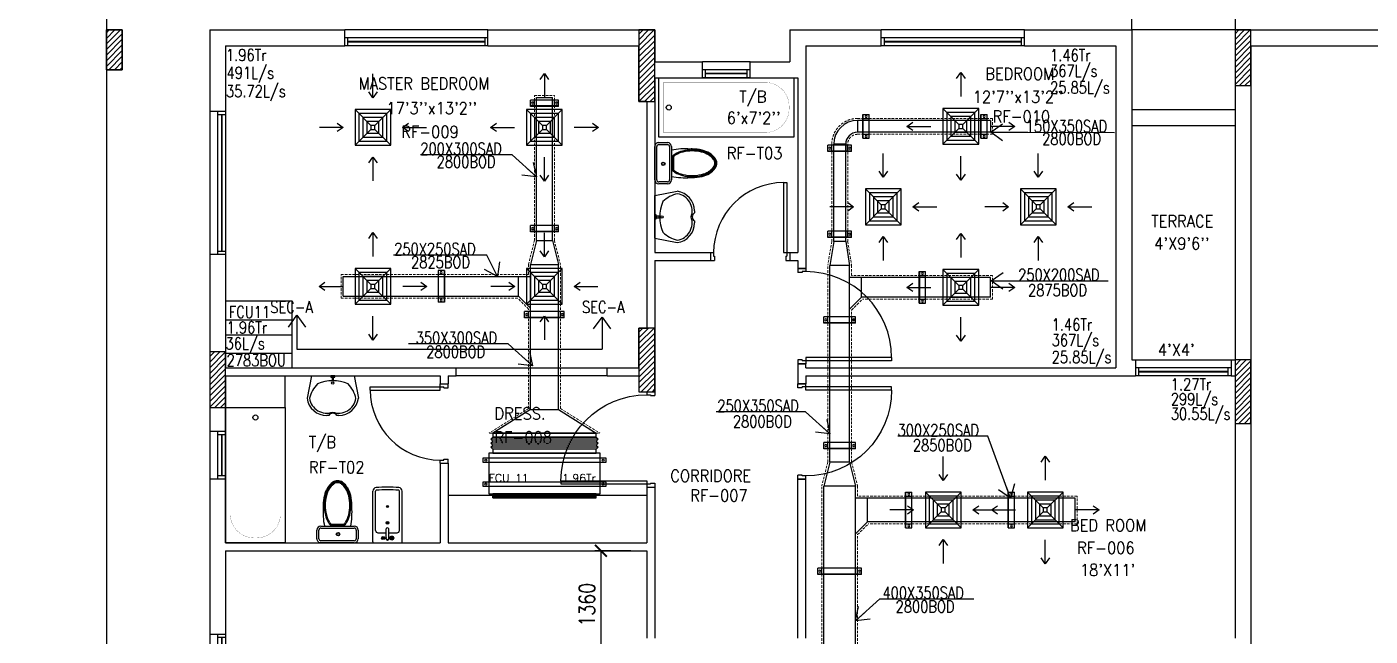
# Model space of a CAD drawing. Header units: millimetres. Extents: x -1288794 to 352264, y -1971533 to -1569871.
# Drawn here: x 295728 to 312628, y -1587558 to -1579894 of the extents above; entities that cross this region are included whole.
import ezdxf

# ---------------------------------------------------------------- set-up
doc = ezdxf.new("R2010")
doc.units = ezdxf.units.MM
doc.header["$LTSCALE"] = 500
doc.header["$PDMODE"] = 34
for name, pattern in [('DASHED2', [9.525, 6.35, -3.175]), ('HIDDEN', [9.525, 6.35, -3.175]), ('HIDDEN2', [4.7625, 3.175, -1.5875])]:
    doc.linetypes.add(name, pattern=pattern)
for name, color, linetype in [('A-ANNO-TEXT', 8, 'Continuous'), ('A-DOOR', 4, 'Continuous'), ('A-FLOR-OVHD', 4, 'DASHED2'), ('A-FLOR-PFIX', 8, 'Continuous'), ('A-FLOR-SPCL', 8, 'Continuous'), ('A-GLAZ', 5, 'Continuous'), ('A-WALL-FULL', 8, 'Continuous'), ('AC-HLTEXT', 100, 'Continuous'), ('AC-SAD', 3, 'Continuous'), ('AC-SAD TEXT', 3, 'Continuous'), ('FCU-AC', 160, 'Continuous'), ('M-HANGER', 30, 'Continuous'), ('RAD DIF', 10, 'Continuous'), ('RAD RIGHT', 1, 'Continuous'), ('S-COL- HACT.', 9, 'Continuous'), ('S-COL.', 8, 'Continuous'), ('SAD RIGHT', 3, 'Continuous')]:
    doc.layers.add(name, color=color, linetype=linetype)
doc.layers.add('INSULATION', color=1, linetype='Continuous', lineweight=5)
doc.styles.add('ROMAND', font='romand')
doc.styles.add('ROMANS', font='romans.shx', dxfattribs={"width": 0.8})
doc.styles.add('SIMPLEX', font='simplex.shx', dxfattribs={"width": 0.8})
doc.dimstyles.new('100 of DIM2', dxfattribs={"dimscale": 0, "dimtxt": 200, "dimasz": 150, "dimexe": 75, "dimexo": 200, "dimgap": 75, "dimtad": 1, "dimdec": 0, "dimrnd": 5, "dimzin": 0, "dimdsep": 46, "dimtxsty": 'ROMANS', "dimblk": 'ARCHTICK', "dimcen": 100, "dimclrd": 94, "dimclre": 94, "dimclrt": 2, "dimadec": 0, "dimazin": 0, "dimtfac": 1, "dimtdec": 0, "dimtofl": 0, "dimtmove": 2, "dimatfit": 3, "dimldrblk": 'OPEN90', "dimfxl": 75, "dimtolj": 1, "dimtzin": 0, "dimarcsym": 0})
pattern_1 = [(45, (1420082.95, -1215620.816), (-35.355339, 35.355339), [])]

# ---------------------------------------------------------------- blocks, each defined once
blk = doc.blocks.new('D-120-R1')
for p, q in [((-80, 1180), (-40, 1180)), ((-80, 1180), (-80, 100)), ((-40, 1180), (-40, 55)), ((-1200, 100), (-1160, 100)), ((-1200, 100), (-1200, 0)), ((-1160, 100), (-1160, 55)), ((-1160, 55), (-1150, 55)), ((-1150, 55), (-1150, 0)), ((-80, 100), (0, 100)), ((-50, 55), (-40, 55)), ((-50, 55), (-50, 0)), ((-50, 0), (0, 0)), ((0, 100), (0, 0)), ((-1200, 0), (-1150, 0))]:
    blk.add_line(p, q)
at = {"linetype": 'Continuous'}
blk.add_arc((-80, 100), 1080, 90, 180, dxfattribs=at)
blk = doc.blocks.new('D-100-R1')
for p, q in [((-80, 980), (-80, 100)), ((-80, 980), (-40, 980)), ((-40, 980), (-40, 55)), ((-1000, 100), (-1000, 0)), ((-1000, 100), (-960, 100)), ((-960, 100), (-960, 55)), ((-960, 55), (-950, 55)), ((-950, 55), (-950, 0)), ((-80, 100), (0, 100)), ((-50, 55), (-50, 0)), ((-50, 55), (-40, 55)), ((-50, 0), (0, 0)), ((0, 100), (0, 0)), ((-1000, 0), (-950, 0))]:
    blk.add_line(p, q)
at = {"linetype": 'Continuous'}
blk.add_arc((-80, 100), 880, 90, 180, dxfattribs=at)
blk = doc.blocks.new('W-60')
for p, q in [((600, 100), (0, 100)), ((600, 0), (0, 0)), ((40, 0), (40, 100)), ((560, 100), (560, 0))]:
    blk.add_line(p, q)
at = {"linetype": 'Continuous'}
for p, q in [((560, 53), (40, 53)), ((560, 47), (40, 47))]:
    blk.add_line(p, q, dxfattribs=at)
blk = doc.blocks.new('BIDET-1')
for p, q in [((175, 0), (-175, 0)), ((-185, -10), (-185, -649)), ((-150, -155), (-150, -649)), ((-15, -125), (-120, -125)), ((-39, -59), (-69, -59)), ((-54, -44), (-54, -74)), ((-15, -54), (-15, -174)), ((15, -54), (15, -174)), ((120, -125), (15, -125)), ((39, -59), (69, -59)), ((54, -44), (54, -74)), ((150, -155), (150, -649)), ((185, -10), (185, -649)), ((12, -250), (-12, -250)), ((-9, -259), (9, -241)), ((-9, -241), (9, -259)), ((0, -238), (0, -262))]:
    blk.add_line(p, q)
for centre, radius in [((-54, -59), 25), ((-54, -59), 20), ((-54, -59), 15.2), ((-54, -59), 10.2), ((54, -59), 20), ((54, -59), 15.2), ((54, -59), 10.2), ((0, -250), 17.5), ((0, -250), 12.5), ((0, -457), 12.5), ((0, -457), 10)]:
    blk.add_circle(centre, radius)
for centre, radius, start, end in [((-175, -10), 10, 90, 180), ((175, -10), 10, 0, 90), ((-120, -155), 30, 90, 180), ((0, -54), 20, 318.5904, 221.4096), ((0, -54), 15, 0, 180), ((120, -155), 30, 0, 90), ((0, -174), 15, 180, 0), ((-140, -649), 45, 180, 265.2062), ((-140, -649), 10, 180, 265.2062), ((0, 1020), 1685, 265.2062, 274.7938), ((140, -649), 10, 274.7938, 0), ((140, -649), 45, 274.7938, 0), ((0, 1020), 1720, 265.2062, 274.7938)]:
    blk.add_arc(centre, radius, start, end)
blk = doc.blocks.new('WC-1')
for p, q in [((-210, 0), (210, 0)), ((-260, -160), (-260, -50)), ((-235, -160), (-235, -50)), ((-210, -25), (210, -25)), ((235, -50), (235, -160)), ((260, -50), (260, -160)), ((210, -185), (-210, -185)), ((210, -210), (-210, -210)), ((91, -223), (-91, -223)), ((86, -235), (-86, -235))]:
    blk.add_line(p, q)
for radius in [22.1, 17.1]:
    blk.add_circle((-6, -107), radius)
for centre, radius, start, end in [((-210, -50), 50, 90, 180), ((-210, -160), 50, 180, 270), ((-210, -50), 25, 90, 180), ((-210, -160), 25, 180, 270), ((210, -50), 50, 360, 90), ((210, -50), 25, 360, 90), ((210, -160), 25, 270, 360), ((210, -160), 50, 270, 360), ((722, -383), 904, 168.9529, 184.0632), ((178, -428), 341, 149.8586, 166.4766), ((178, -428), 328, 149.8586, 166.4766), ((69, -365), 214, 138.4152, 149.8586), ((69, -365), 201, 139.9943, 149.8586), ((-69, -365), 201, 30.1414, 40.0057), ((-69, -365), 214, 30.1414, 41.5848), ((-178, -428), 328, 13.5234, 30.1414), ((-178, -428), 341, 13.5234, 30.1414), ((352, -470), 532, 177.5541, 180), ((352, -470), 532, 180, 193.5234), ((352, -470), 520, 166.4766, 180), ((352, -470), 520, 180, 193.5234), ((352, -470), 507, 166.4766, 180), ((352, -470), 507, 180, 193.5234), ((-352, -470), 507, 360, 13.5234), ((-352, -470), 507, 346.4766, 360), ((-352, -470), 520, 360, 13.5234), ((-352, -470), 520, 346.4766, 360), ((-352, -470), 532, 346.4766, 360), ((-352, -470), 532, 360, 2.4459), ((178, -512), 353, 193.5234, 210.1414), ((178, -512), 341, 193.5234, 210.1414), ((178, -512), 328, 193.5234, 210.1414), ((-178, -512), 328, 329.8586, 346.4766), ((-178, -512), 341, 329.8586, 346.4766), ((-178, -512), 353, 329.8586, 346.4766), ((69, -575), 226, 210.1414, 234.4972), ((69, -575), 214, 210.1414, 234.4972), ((69, -575), 201, 210.1414, 234.4972), ((0, -672), 108, 234.4972, 270), ((0, -672), 95.9, 234.4972, 270), ((0, -672), 83.4, 234.4972, 270), ((0, -672), 83.4, 270, 305.5028), ((0, -672), 95.9, 270, 305.5028), ((0, -672), 108, 270, 305.5028), ((-69, -575), 201, 305.5028, 329.8586), ((-69, -575), 214, 305.5028, 329.8586), ((-69, -575), 226, 305.5028, 329.8586)]:
    blk.add_arc(centre, radius, start, end)
at = {"linetype": 'Continuous', "ltscale": 50}
blk.add_arc((-722, -383), 904, 355.9368, 11.0471, dxfattribs=at)
blk = doc.blocks.new('LAV-4')
for p, q in [((-266, 0), (-322, -283)), ((-266, 0), (268, 0)), ((268, 0), (324, -280)), ((-48, -500), (-75, -500)), ((75, -500), (50, -500))]:
    blk.add_line(p, q)
for points in [[(-25, 0), (-25, -18), (25, -18), (25, 0)], [(-9, -20), (-9, -57), (8, -57), (8, -20)]]:
    blk.add_lwpolyline(points, close=True)
blk.add_circle((0, -91), 15.4)
for centre, radius, start, end in [((74, -366), 375, 135.3333, 167.1432), ((0, -539), 477, 66.1261, 113.874), ((-74, -366), 375, 12.5199, 44.6667), ((-75, -250), 250, 187.6784, 270), ((-75, -250), 220, 188.5814, 289.9523), ((75, -250), 220, 250.0878, 350.8515), ((75, -250), 250, 270, 353.0121), ((1, -527), 55.9, 28.7827, 151.2173), ((50, -499), 0, 238.1883, 0)]:
    blk.add_arc(centre, radius, start, end)
blk = doc.blocks.new('BT-2')
blk.add_lwpolyline([(0, 750), (1700, 750), (1700, 0), (0, 0)], close=True)
at = {"const_width": 2}
blk.add_lwpolyline([(60, 690), (1340, 690, -0.414214), (1640, 390), (1640, 360, -0.414214), (1340, 60), (60, 60)], format="xyb", close=True, dxfattribs=at)
blk.add_circle((125, 375), 31.9)
blk = doc.blocks.new('W-180')
for p, q in [((1800, 100), (0, 100)), ((1800, 0), (0, 0)), ((40, 0), (40, 100)), ((1760, 100), (1760, 0))]:
    blk.add_line(p, q)
at = {"linetype": 'Continuous'}
for p, q in [((1760, 53), (40, 53)), ((1760, 47), (40, 47))]:
    blk.add_line(p, q, dxfattribs=at)
blk = doc.blocks.new('W-120')
for p, q in [((1200, 100), (0, 100)), ((1200, 0), (0, 0)), ((40, 0), (40, 100)), ((1160, 100), (1160, 0))]:
    blk.add_line(p, q)
at = {"linetype": 'Continuous'}
for p, q in [((1160, 53), (40, 53)), ((1160, 47), (40, 47))]:
    blk.add_line(p, q, dxfattribs=at)
blk = doc.blocks.new('_ArchTick')
at = {"color": 0, "linetype": 'ByBlock', "const_width": 0.15}
blk.add_lwpolyline([(-0.5, -0.5), (0.5, 0.5)], dxfattribs=at)
blk = doc.blocks.new('*D183')
at = {"layer": 'Defpoints', "color": 0, "transparency": 16777216}
for p in [(303528, -1586483), (302950, -1587843), (303528, -1587843)]:
    blk.add_point(p, dxfattribs=at)
at = {"layer": 'RAD DIF', "color": 94, "lineweight": -2, "transparency": 16777216}
for p, q in [((303328, -1586483), (302875, -1586483)), ((302950, -1586483), (302950, -1587843)), ((303328, -1587843), (302875, -1587843))]:
    blk.add_line(p, q, dxfattribs=at)
at = {"layer": 'RAD DIF', "color": 94, "lineweight": -2, "transparency": 16777216, "xscale": 150, "yscale": 150, "zscale": 150}
for p, rotation in [((302950, -1586483), 90), ((302950, -1587843), 270)]:
    blk.add_blockref('_ArchTick', p, dxfattribs=dict(at, rotation=rotation))
at = {"layer": 'RAD DIF', "color": 2, "transparency": 16777216, "insert": (302775, -1587163), "char_height": 200, "attachment_point": 5, "rotation": 90, "style": 'ROMANS'}
blk.add_mtext('\\A1;1360', dxfattribs=at)
blk = doc.blocks.new('fcu 2 tr')
h = blk.add_hatch()
h.set_pattern_fill('NET', color=3)
h.paths.add_polyline_path([(80954, -1588493), (79654, -1588493), (79654, -1588543), (80954, -1588543)])
at = {"layer": 'FCU-AC', "color": 1}
for p, q in [((80954, -1587730), (79654, -1587730)), ((79654, -1587730), (79654, -1587780)), ((80954, -1587780), (80954, -1587730)), ((79654, -1587780), (80954, -1587780)), ((80954, -1587930), (79654, -1587930)), ((79654, -1587930), (79654, -1587980)), ((79654, -1587980), (80954, -1587980)), ((80954, -1587980), (80954, -1587930))]:
    blk.add_line(p, q, dxfattribs=at)
at = {"layer": 'FCU-AC'}
for p, q in [((79654, -1587780), (79629, -1587805)), ((80979, -1587805), (79629, -1587805)), ((79654, -1587830), (79629, -1587805)), ((79654, -1587830), (79629, -1587855)), ((80979, -1587855), (79629, -1587855)), ((79654, -1587880), (79629, -1587855)), ((79654, -1587880), (79629, -1587905)), ((80979, -1587905), (79629, -1587905)), ((79654, -1587930), (79629, -1587905)), ((80954, -1587780), (79654, -1587780)), ((80954, -1587830), (79654, -1587830)), ((80954, -1587830), (79654, -1587830)), ((80954, -1587880), (79654, -1587880)), ((80954, -1587880), (79654, -1587880)), ((80954, -1587780), (80979, -1587805)), ((80954, -1587830), (80979, -1587805)), ((80954, -1587830), (80979, -1587855)), ((80954, -1587880), (80979, -1587855)), ((80954, -1587880), (80979, -1587905)), ((80954, -1587930), (80979, -1587905))]:
    blk.add_line(p, q, dxfattribs=at)
at = {"layer": 'FCU-AC', "color": 6}
for points in [[(79529, -1588093), (81079, -1588093), (81079, -1588043), (79529, -1588043)], [(79529, -1588393), (81079, -1588393), (81079, -1588343), (79529, -1588343)]]:
    blk.add_lwpolyline(points, close=True, dxfattribs=at)
at = {"layer": 'FCU-AC'}
blk.add_lwpolyline([(79604, -1588493), (81004, -1588493), (81004, -1587980), (79604, -1587980)], close=True, dxfattribs=at)
at = {"layer": 'FCU-AC', "color": 3}
blk.add_lwpolyline([(79654, -1588543), (80954, -1588543), (80954, -1588493), (79654, -1588493)], close=True, dxfattribs=at)
at = {"layer": 'FCU-AC', "color": 6}
for centre in [(79566, -1588068), (81041, -1588068), (79566, -1588368), (81041, -1588368)]:
    blk.add_circle(centre, 12.5, dxfattribs=at)
blk = doc.blocks.new('*U299')
at = {"color": 41, "linetype": 'HIDDEN2'}
for p, q in [((-38, -240), (-38, 260)), ((37, -240), (37, 260)), ((42, -240), (42, 260))]:
    blk.add_line(p, q, dxfattribs=at)
at = {"color": 41}
for p, q in [((42, 260), (-38, 260)), ((42, 210), (-38, 210)), ((42, -190), (-38, -190)), ((42, -240), (-38, -240))]:
    blk.add_line(p, q, dxfattribs=at)
for centre in [(0, 235), (0, -215)]:
    blk.add_circle(centre, 12.5, dxfattribs=at)
blk = doc.blocks.new('*U296')
at = {"color": 41, "linetype": 'HIDDEN2'}
for p, q in [((-38, -265), (-38, 85)), ((37, -265), (37, 85)), ((42, -265), (42, 85))]:
    blk.add_line(p, q, dxfattribs=at)
at = {"color": 41}
for p, q in [((42, 85), (-38, 85)), ((42, 35), (-38, 35)), ((42, -215), (-38, -215)), ((42, -265), (-38, -265))]:
    blk.add_line(p, q, dxfattribs=at)
for centre in [(0, 60), (0, -240)]:
    blk.add_circle(centre, 12.5, dxfattribs=at)
blk = doc.blocks.new('*U297')
at = {"color": 41, "linetype": 'HIDDEN2'}
for p, q in [((-38, -153), (-38, 247)), ((37, -153), (37, 247)), ((42, -153), (42, 247))]:
    blk.add_line(p, q, dxfattribs=at)
at = {"color": 41}
for p, q in [((42, 247), (-38, 247)), ((42, 197), (-38, 197)), ((42, -103), (-38, -103)), ((42, -153), (-38, -153))]:
    blk.add_line(p, q, dxfattribs=at)
for centre in [(0, 222), (0, -128)]:
    blk.add_circle(centre, 12.5, dxfattribs=at)
blk = doc.blocks.new('*U298')
at = {"color": 41, "linetype": 'HIDDEN2'}
for p, q in [((-38, -146), (-38, 204)), ((37, -146), (37, 204)), ((42, -146), (42, 204))]:
    blk.add_line(p, q, dxfattribs=at)
at = {"color": 41}
for p, q in [((42, 204), (-38, 204)), ((42, 154), (-38, 154)), ((42, -96), (-38, -96)), ((42, -146), (-38, -146))]:
    blk.add_line(p, q, dxfattribs=at)
for centre in [(0, 179), (0, -121)]:
    blk.add_circle(centre, 12.5, dxfattribs=at)
blk = doc.blocks.new('*U282')
at = {"color": 41, "linetype": 'HIDDEN2'}
for p, q in [((-38, -247), (-38, 303)), ((37, -247), (37, 303)), ((42, -247), (42, 303))]:
    blk.add_line(p, q, dxfattribs=at)
at = {"color": 41}
for p, q in [((42, 303), (-38, 303)), ((42, 253), (-38, 253)), ((42, -197), (-38, -197)), ((42, -247), (-38, -247))]:
    blk.add_line(p, q, dxfattribs=at)
for centre in [(0, 278), (0, -222)]:
    blk.add_circle(centre, 12.5, dxfattribs=at)
blk = doc.blocks.new('*U283')
at = {"color": 41, "linetype": 'HIDDEN2'}
for p, q in [((-38, -171), (-38, 229)), ((37, -171), (37, 229)), ((42, -171), (42, 229))]:
    blk.add_line(p, q, dxfattribs=at)
at = {"color": 41}
for p, q in [((42, 229), (-38, 229)), ((42, 179), (-38, 179)), ((42, -121), (-38, -121)), ((42, -171), (-38, -171))]:
    blk.add_line(p, q, dxfattribs=at)
for centre in [(0, 204), (0, -146)]:
    blk.add_circle(centre, 12.5, dxfattribs=at)
blk = doc.blocks.new('*U290')
at = {"color": 41, "linetype": 'HIDDEN2'}
for p, q in [((-38, -180), (-38, 220)), ((37, -180), (37, 220)), ((42, -180), (42, 220))]:
    blk.add_line(p, q, dxfattribs=at)
at = {"color": 41}
for p, q in [((42, 220), (-38, 220)), ((42, 170), (-38, 170)), ((42, -130), (-38, -130)), ((42, -180), (-38, -180))]:
    blk.add_line(p, q, dxfattribs=at)
for centre in [(0, 195), (0, -155)]:
    blk.add_circle(centre, 12.5, dxfattribs=at)
blk = doc.blocks.new('*U291')
at = {"color": 41, "linetype": 'HIDDEN2'}
for p, q in [((-38, -152), (-38, 148)), ((37, -152), (37, 148)), ((42, -152), (42, 148))]:
    blk.add_line(p, q, dxfattribs=at)
at = {"color": 41}
for p, q in [((42, 148), (-38, 148)), ((42, 98), (-38, 98)), ((42, -102), (-38, -102)), ((42, -152), (-38, -152))]:
    blk.add_line(p, q, dxfattribs=at)
for centre in [(0, 123), (0, -127)]:
    blk.add_circle(centre, 12.5, dxfattribs=at)
blk = doc.blocks.new('*U292')
at = {"color": 41, "linetype": 'HIDDEN2'}
for p, q in [((-38, -111), (-38, 189)), ((37, -111), (37, 189)), ((42, -111), (42, 189))]:
    blk.add_line(p, q, dxfattribs=at)
at = {"color": 41}
for p, q in [((42, 189), (-38, 189)), ((42, 139), (-38, 139)), ((42, -61), (-38, -61)), ((42, -111), (-38, -111))]:
    blk.add_line(p, q, dxfattribs=at)
for centre in [(0, 164), (0, -86)]:
    blk.add_circle(centre, 12.5, dxfattribs=at)
blk = doc.blocks.new('*U293')
at = {"color": 41, "linetype": 'HIDDEN2'}
for p, q in [((-38, -202), (-38, 248)), ((37, -202), (37, 248)), ((42, -202), (42, 248))]:
    blk.add_line(p, q, dxfattribs=at)
at = {"color": 41}
for p, q in [((42, 248), (-38, 248)), ((42, 198), (-38, 198)), ((42, -152), (-38, -152)), ((42, -202), (-38, -202))]:
    blk.add_line(p, q, dxfattribs=at)
for centre in [(0, 223), (0, -177)]:
    blk.add_circle(centre, 12.5, dxfattribs=at)
blk = doc.blocks.new('*U294')
at = {"color": 41, "linetype": 'HIDDEN2'}
for p, q in [((-38, -225), (-38, 225)), ((37, -225), (37, 225)), ((42, -225), (42, 225))]:
    blk.add_line(p, q, dxfattribs=at)
at = {"color": 41}
for p, q in [((42, 225), (-38, 225)), ((42, 175), (-38, 175)), ((42, -175), (-38, -175)), ((42, -225), (-38, -225))]:
    blk.add_line(p, q, dxfattribs=at)
for centre in [(0, 200), (0, -200)]:
    blk.add_circle(centre, 12.5, dxfattribs=at)
blk = doc.blocks.new('*U263')
at = {"color": 41, "linetype": 'HIDDEN2'}
for p, q in [((-38, -200), (-38, 200)), ((37, -200), (37, 200)), ((42, -200), (42, 200))]:
    blk.add_line(p, q, dxfattribs=at)
at = {"color": 41}
for p, q in [((42, 200), (-38, 200)), ((42, 150), (-38, 150)), ((42, -150), (-38, -150)), ((42, -200), (-38, -200))]:
    blk.add_line(p, q, dxfattribs=at)
for centre in [(0, 175), (0, -175)]:
    blk.add_circle(centre, 12.5, dxfattribs=at)
blk = doc.blocks.new('*U264')
at = {"color": 41, "linetype": 'HIDDEN2'}
for p, q in [((-38, -148), (-38, 152)), ((37, -148), (37, 152)), ((42, -148), (42, 152))]:
    blk.add_line(p, q, dxfattribs=at)
at = {"color": 41}
for p, q in [((42, 152), (-38, 152)), ((42, 102), (-38, 102)), ((42, -98), (-38, -98)), ((42, -148), (-38, -148))]:
    blk.add_line(p, q, dxfattribs=at)
for centre in [(0, 127), (0, -123)]:
    blk.add_circle(centre, 12.5, dxfattribs=at)
blk = doc.blocks.new('*U265')
at = {"color": 41, "linetype": 'HIDDEN2'}
for p, q in [((-38, -133), (-38, 167)), ((37, -133), (37, 167)), ((42, -133), (42, 167))]:
    blk.add_line(p, q, dxfattribs=at)
at = {"color": 41}
for p, q in [((42, 167), (-38, 167)), ((42, 117), (-38, 117)), ((42, -83), (-38, -83)), ((42, -133), (-38, -133))]:
    blk.add_line(p, q, dxfattribs=at)
for centre in [(0, 142), (0, -108)]:
    blk.add_circle(centre, 12.5, dxfattribs=at)
blk = doc.blocks.new('SD RIGHT')
at = {"layer": 'SAD RIGHT'}
for p, q in [((-225, 225), (-25, 25)), ((225, 225), (25, 25)), ((-25, -25), (-225, -225)), ((225, -225), (25, -25))]:
    blk.add_line(p, q, dxfattribs=at)
for points in [[(-225, -225), (225, -225), (225, 225), (-225, 225)], [(-175, -175), (175, -175), (175, 175), (-175, 175)], [(-125, -125), (125, -125), (125, 125), (-125, 125)], [(-75, -75), (75, -75), (75, 75), (-75, 75)], [(-25, -25), (25, -25), (25, 25), (-25, 25)]]:
    blk.add_lwpolyline(points, close=True, dxfattribs=at)
for points in [[(0, 678), (0, 375)], [(-678, 0), (-375, 0)], [(678, 0), (375, 0)], [(0, -678), (0, -375)]]:
    blk.add_leader(points, dimstyle='100 of DIM2', override={"dimscale": 1, "dimasz": 75, "dimtad": 0, "dimclrd": 256, "dimfxl": 0.2}, dxfattribs=at)
blk = doc.blocks.new('RAD RIGHT CENTER')
at = {"layer": 'RAD RIGHT'}
for p, q in [((-225, 225), (-25, 25)), ((225, 225), (25, 25)), ((-25, -25), (-225, -225)), ((25, -25), (225, -225))]:
    blk.add_line(p, q, dxfattribs=at)
for points in [[(-225, -225), (225, -225), (225, 225), (-225, 225)], [(-175, -175), (175, -175), (175, 175), (-175, 175)], [(-125, -125), (125, -125), (125, 125), (-125, 125)], [(-75, -75), (75, -75), (75, 75), (-75, 75)], [(-25, -25), (25, -25), (25, 25), (-25, 25)]]:
    blk.add_lwpolyline(points, close=True, dxfattribs=at)
for points in [[(0, 373), (0, 673)], [(-373, 0), (-673, 0)], [(373, 0), (673, 0)], [(0, -373), (0, -673)]]:
    blk.add_leader(points, dimstyle='100 of DIM2', override={"dimscale": 1, "dimasz": 75, "dimtad": 0, "dimclrd": 1, "dimfxl": 0.2}, dxfattribs=at)

msp = doc.modelspace()

# ---------------------------------------------------------------- hatches: boundary and pattern name
at = {"layer": 'S-COL- HACT.', "linetype": 'Continuous', "ltscale": 3}
h = msp.add_hatch(dxfattribs=at)
h.set_pattern_fill('ANSI31', color=256, scale=400, style=0)
h.set_pattern_definition(pattern_1)
h.paths.add_polyline_path([(296927.8, -1580432.8), (296927.8, -1579932.8), (296727.8, -1579932.8), (296727.8, -1580432.8)])
h = msp.add_hatch(dxfattribs=at)
h.set_pattern_fill('ANSI31', color=256, scale=400, style=0)
h.set_pattern_definition(pattern_1)
h.paths.add_polyline_path([(303627.8, -1580832.8), (303627.8, -1579932.8), (303427.8, -1579932.8), (303427.8, -1580832.8)])
h = msp.add_hatch(dxfattribs=at)
h.set_pattern_fill('ANSI31', color=256, scale=400, style=0)
h.set_pattern_definition(pattern_1)
h.paths.add_polyline_path([(310927.8, -1579932.8), (310927.8, -1580632.8), (311127.8, -1580632.8), (311127.8, -1579932.8)])
h = msp.add_hatch(dxfattribs=at)
h.set_pattern_fill('ANSI31', color=256, scale=400, style=0)
h.set_pattern_definition(pattern_1)
h.paths.add_polyline_path([(303627.8, -1584482.8), (303627.8, -1583682.8), (303427.8, -1583682.8), (303427.8, -1584482.8)])
h = msp.add_hatch(dxfattribs=at)
h.set_pattern_fill('ANSI31', color=256, scale=400, style=0)
h.set_pattern_definition(pattern_1)
h.paths.add_polyline_path([(298027.8, -1583982.8), (298027.8, -1584682.8), (298227.8, -1584682.8), (298227.8, -1583982.8)])
h = msp.add_hatch(dxfattribs=at)
h.set_pattern_fill('ANSI31', color=256, scale=400, style=0)
h.set_pattern_definition(pattern_1)
h.paths.add_polyline_path([(311127.8, -1584882.8), (311127.8, -1584082.8), (310927.8, -1584082.8), (310927.8, -1584882.8)])

# ---------------------------------------------------------------- linework, layer by layer
at = {"layer": 'A-FLOR-OVHD', "ltscale": 3}
for p, q in [((301127.8, -1584182.8), (303027.8, -1584182.8)), ((303027.8, -1584282.8), (301127.8, -1584282.8))]:
    msp.add_line(p, q, dxfattribs=at)
msp.add_lwpolyline([(319327.8, -1578632.8), (310927.8, -1578632.8), (310927.8, -1579932.8), (309627.8, -1579932.8), (309627.8, -1578632.8), (305327.8, -1578632.8), (305327.8, -1579032.8), (303627.8, -1579032.8), (303627.8, -1578632.8), (296727.8, -1578632.8), (296727.8, -1588282.8), (295727.8, -1588282.8), (295727.8, -1592782.8)], dxfattribs=at)
at = {"layer": 'A-FLOR-PFIX', "ltscale": 3}
msp.add_line((298977.8, -1584682.8), (298977.8, -1584282.8), dxfattribs=at)
at = {"layer": 'A-FLOR-SPCL', "ltscale": 3}
for p, q in [((309627.8, -1580932.8), (310927.8, -1580932.8)), ((309627.8, -1581132.8), (310927.8, -1581132.8)), ((301027.8, -1585782.8), (303527.8, -1585782.8))]:
    msp.add_line(p, q, dxfattribs=at)
at = {"layer": 'A-GLAZ', "ltscale": 3}
for p, q in [((301527.8, -1579932.8), (299727.8, -1579932.8)), ((308277.8, -1579932.8), (306477.8, -1579932.8)), ((304827.8, -1580332.8), (304227.8, -1580332.8)), ((298027.8, -1580957.8), (298027.8, -1582757.8)), ((309677.8, -1584082.8), (310877.8, -1584082.8)), ((298027.8, -1584982.8), (298027.8, -1585582.8)), ((298027.8, -1587532.8), (298027.8, -1589332.8))]:
    msp.add_line(p, q, dxfattribs=at)
at = {"layer": 'A-WALL-FULL', "ltscale": 3}
for p, q in [((298027.8, -1579932.8), (299727.8, -1579932.8)), ((298027.8, -1579932.8), (298027.8, -1580957.8)), ((299727.8, -1580132.8), (299727.8, -1579932.8)), ((301527.8, -1579932.8), (303627.8, -1579932.8)), ((301527.8, -1580132.8), (301527.8, -1579932.8)), ((303627.8, -1579932.8), (303627.8, -1580332.8)), ((305327.8, -1579932.8), (306477.8, -1579932.8)), ((305327.8, -1579932.8), (305327.8, -1580332.8)), ((306477.8, -1580132.8), (306477.8, -1579932.8)), ((308277.8, -1579932.8), (309627.8, -1579932.8)), ((308277.8, -1580132.8), (308277.8, -1579932.8)), ((309627.8, -1579932.8), (309627.8, -1584082.8)), ((310927.8, -1579932.8), (323527.8, -1579932.8)), ((310927.8, -1579932.8), (310927.8, -1584082.8)), ((298227.8, -1580132.8), (299727.8, -1580132.8)), ((298227.8, -1580132.8), (298227.8, -1580957.8)), ((301527.8, -1580132.8), (303427.8, -1580132.8)), ((305527.8, -1580132.8), (306477.8, -1580132.8)), ((305527.8, -1580132.8), (305527.8, -1582932.8)), ((308277.8, -1580132.8), (309427.8, -1580132.8)), ((309427.8, -1580132.8), (309427.8, -1584182.8)), ((311127.8, -1580132.8), (319727.8, -1580132.8)), ((311127.8, -1580132.8), (311127.8, -1593732.8)), ((303627.8, -1580332.8), (304227.8, -1580332.8)), ((304227.8, -1580532.8), (304227.8, -1580332.8)), ((304827.8, -1580332.8), (305327.8, -1580332.8)), ((304827.8, -1580532.8), (304827.8, -1580332.8)), ((303627.8, -1580532.8), (304227.8, -1580532.8)), ((303627.8, -1580532.8), (303627.8, -1582732.8)), ((304827.8, -1580532.8), (305427.8, -1580532.8)), ((305427.8, -1580532.8), (305427.8, -1582732.8)), ((298227.8, -1580957.8), (298027.8, -1580957.8)), ((303527.8, -1580832.8), (303527.8, -1583682.8)), ((298027.8, -1582757.8), (298027.8, -1584982.8)), ((298227.8, -1582757.8), (298027.8, -1582757.8)), ((298227.8, -1582757.8), (298227.8, -1584182.8)), ((303627.8, -1582732.8), (304327.8, -1582732.8)), ((303627.8, -1582832.8), (304327.8, -1582832.8)), ((303627.8, -1582832.8), (303627.8, -1584482.8)), ((304327.8, -1582732.8), (304327.8, -1582832.8)), ((305327.8, -1582732.8), (305327.8, -1582832.8)), ((305327.8, -1582732.8), (305427.8, -1582732.8)), ((305327.8, -1582832.8), (305427.8, -1582832.8)), ((305427.8, -1582832.8), (305427.8, -1582932.8)), ((305427.8, -1582932.8), (305527.8, -1582932.8)), ((298227.8, -1584182.8), (301127.8, -1584182.8)), ((301127.8, -1584282.8), (301127.8, -1584182.8)), ((303027.8, -1584182.8), (303427.8, -1584182.8)), ((303027.8, -1584282.8), (303027.8, -1584182.8)), ((305427.8, -1584132.8), (305427.8, -1584382.8)), ((305427.8, -1584132.8), (305527.8, -1584132.8)), ((305527.8, -1584182.8), (305527.8, -1584132.8)), ((305527.8, -1584182.8), (309427.8, -1584182.8)), ((309627.8, -1584082.8), (309677.8, -1584082.8)), ((309677.8, -1584082.8), (309677.8, -1584282.8)), ((310877.8, -1584082.8), (310927.8, -1584082.8)), ((310877.8, -1584082.8), (310877.8, -1584282.8)), ((298227.8, -1584282.8), (300927.8, -1584282.8)), ((298227.8, -1584282.8), (298227.8, -1584982.8)), ((300927.8, -1584282.8), (300927.8, -1584382.8)), ((301027.8, -1584282.8), (301127.8, -1584282.8)), ((301027.8, -1584282.8), (301027.8, -1584382.8)), ((303027.8, -1584282.8), (303427.8, -1584282.8)), ((305527.8, -1584282.8), (309677.8, -1584282.8)), ((305527.8, -1584282.8), (305527.8, -1584382.8)), ((310877.8, -1584282.8), (310927.8, -1584282.8)), ((310927.8, -1584282.8), (310927.8, -1587582.8)), ((300927.8, -1584382.8), (301027.8, -1584382.8)), ((303527.8, -1584482.8), (303627.8, -1584482.8)), ((305427.8, -1584382.8), (305527.8, -1584382.8)), ((298227.8, -1584982.8), (298027.8, -1584982.8)), ((300927.8, -1585382.8), (301027.8, -1585382.8)), ((300927.8, -1585382.8), (300927.8, -1586382.8)), ((301027.8, -1585382.8), (301027.8, -1586382.8)), ((298027.8, -1585582.8), (298027.8, -1586282.8)), ((298227.8, -1585582.8), (298027.8, -1585582.8)), ((298227.8, -1585582.8), (298227.8, -1586382.8)), ((303527.8, -1585682.8), (303627.8, -1585682.8)), ((303527.8, -1585682.8), (303527.8, -1586382.8)), ((303627.8, -1585682.8), (303627.8, -1587582.8)), ((305427.8, -1585582.8), (305527.8, -1585582.8)), ((305427.8, -1587582.8), (305427.8, -1585582.8)), ((305527.8, -1587582.8), (305527.8, -1585582.8)), ((298027.8, -1586282.8), (298027.8, -1586282.8)), ((298027.8, -1586282.8), (298027.8, -1587532.8)), ((298227.8, -1586382.8), (300927.8, -1586382.8)), ((301027.8, -1586382.8), (303527.8, -1586382.8)), ((298227.8, -1586482.8), (303527.8, -1586482.8)), ((298227.8, -1586482.8), (298227.8, -1587532.8)), ((303527.8, -1586482.8), (303527.8, -1587582.8)), ((298027.8, -1587532.8), (298227.8, -1587532.8)), ((298027.8, -1587532.8), (298227.8, -1587532.8))]:
    msp.add_line(p, q, dxfattribs=at)
at = {"layer": 'A-WALL-FULL', "linetype": 'Continuous', "ltscale": 3}
for p, q in [((303427.8, -1580832.8), (303427.8, -1580132.8)), ((303527.8, -1580832.8), (303427.8, -1580832.8)), ((303427.8, -1584182.8), (303427.8, -1583682.8)), ((303427.8, -1583682.8), (303527.8, -1583682.8)), ((303427.8, -1584282.8), (303427.8, -1584482.8)), ((303427.8, -1584482.8), (303627.8, -1584482.8))]:
    msp.add_line(p, q, dxfattribs=at)
msp.add_lwpolyline([(296727.8, -1579932.8), (296927.8, -1579932.8), (296927.8, -1580432.8), (296727.8, -1580432.8)], close=True, dxfattribs=at)
at = {"layer": 'AC-SAD'}
for p, q in [((302139.6, -1582582.8), (302139.6, -1580782.8)), ((302139.6, -1580782.8), (302339.6, -1580782.8)), ((302339.6, -1582582.8), (302339.6, -1580782.8)), ((307852.8, -1581070.3), (306179.5, -1581070.3)), ((306179.5, -1581070.3), (306179.5, -1581220.3)), ((307852.8, -1581070.3), (307852.8, -1581220.3)), ((307852.8, -1581220.3), (306179.5, -1581220.3)), ((305879.5, -1582595.3), (305879.5, -1581370.3)), ((306029.5, -1581370.3), (305879.5, -1581370.3)), ((306029.5, -1582595.3), (306029.5, -1581370.3)), ((302139.6, -1582582.8), (302064.6, -1582882.8)), ((302139.6, -1582582.8), (302339.6, -1582582.8)), ((302339.6, -1582582.8), (302414.6, -1582882.8)), ((305879.5, -1582595.3), (305829.5, -1582895.3)), ((306029.5, -1582595.3), (305879.5, -1582595.3)), ((306029.5, -1582595.3), (306079.5, -1582895.3)), ((302064.6, -1584706.5), (302064.6, -1582882.8)), ((302064.6, -1582882.8), (302414.6, -1582882.8)), ((302414.6, -1584706.5), (302414.6, -1582882.8)), ((305829.5, -1585371), (305829.5, -1582895.3)), ((306079.5, -1582895.3), (305829.5, -1582895.3)), ((306079.5, -1585371), (306079.5, -1582895.3)), ((299706.4, -1583032.8), (302064.6, -1583032.8)), ((299706.4, -1583282.8), (299706.4, -1583032.8)), ((301914.6, -1583282.8), (301914.6, -1583032.8)), ((307852.8, -1583045.3), (306079.5, -1583045.3)), ((306229.5, -1583295.3), (306229.5, -1583045.3)), ((307852.8, -1583295.3), (307852.8, -1583045.3)), ((299706.4, -1583282.8), (301914.6, -1583282.8)), ((302064.6, -1583432.8), (301914.6, -1583282.8)), ((306079.5, -1583445.3), (306229.5, -1583295.3)), ((307852.8, -1583295.3), (306229.5, -1583295.3)), ((299140.5, -1583946.7), (302963.9, -1583946.7)), ((302064.6, -1584706.5), (301589.6, -1585006.5)), ((302064.6, -1584706.5), (302414.6, -1584706.5)), ((302414.6, -1584706.5), (302889.6, -1585006.5)), ((301589.6, -1585006.5), (302889.6, -1585006.5)), ((305829.5, -1585371), (305754.5, -1585671)), ((306079.5, -1585371), (305829.5, -1585371)), ((306079.5, -1585371), (306154.5, -1585671)), ((305754.5, -1587864.6), (305754.5, -1585671)), ((306154.5, -1585671), (305754.5, -1585671)), ((306154.5, -1587864.6), (306154.5, -1585671)), ((308915.9, -1585821), (306154.5, -1585821)), ((306304.5, -1586121), (306304.5, -1585821)), ((308915.9, -1586121), (308915.9, -1585821)), ((306154.5, -1586271), (306304.5, -1586121)), ((308915.9, -1586121), (306304.5, -1586121))]:
    msp.add_line(p, q, dxfattribs=at)
for radius in [300, 150]:
    msp.add_arc((306179.5, -1581370.3, 0), radius, 90, 180, dxfattribs=at)
at = {"layer": 'AC-SAD TEXT'}
for p, q in [((298227.8, -1583577.2), (299064.9, -1583577.2)), ((298227.8, -1583767.1), (299064.9, -1583767.1)), ((298227.8, -1583998.3), (299064.9, -1583998.3))]:
    msp.add_line(p, q, dxfattribs=at)
msp.add_lwpolyline([(298227.8, -1584182.8), (299064.9, -1584182.8), (299064.9, -1583344), (298227.8, -1583344)], close=True, dxfattribs=at)
at = {"layer": 'INSULATION', "linetype": 'HIDDEN', "ltscale": 0.01}
for p, q in [((302114.6, -1582582.8), (302114.6, -1580757.8)), ((302114.6, -1580757.8), (302364.6, -1580757.8)), ((302364.6, -1582579.7), (302364.6, -1580757.8)), ((307877.8, -1581045.3), (306179.5, -1581045.3)), ((307877.8, -1581045.3), (307877.8, -1581245.3)), ((307877.8, -1581245.3), (306179.5, -1581245.3)), ((305854.5, -1582595.3), (305854.5, -1581370.3)), ((306054.5, -1582595.3), (306054.5, -1581370.3)), ((302115.3, -1582576.7), (302039.6, -1582879.7)), ((302364.6, -1582579.7), (302439.6, -1582879.7)), ((305854.8, -1582591.2), (305804.5, -1582893.2)), ((306054.2, -1582591.2), (306104.5, -1582893.2)), ((299681.4, -1583007.8), (302039.6, -1583007.8)), ((299681.4, -1583307.8), (299681.4, -1583007.8)), ((302039.6, -1583007.8), (302039.6, -1582879.7)), ((302439.6, -1584692.7), (302439.6, -1582879.7)), ((305804.5, -1585367.9), (305804.5, -1582893.2)), ((306104.5, -1583020.3), (306104.5, -1582893.2)), ((307877.8, -1583020.3), (306104.5, -1583020.3)), ((307877.8, -1583320.3), (307877.8, -1583020.3)), ((299681.4, -1583307.8), (301904.2, -1583307.8)), ((302039.6, -1583443.2), (301904.2, -1583307.8)), ((306104.5, -1583455.7), (306239.9, -1583320.3)), ((307877.8, -1583320.3), (306239.9, -1583320.3)), ((302039.6, -1584692.7), (302039.6, -1583443.2)), ((306104.5, -1585367.9), (306104.5, -1583455.7)), ((302039.6, -1584692.7), (301542.7, -1585006.5)), ((302439.6, -1584692.7), (302936.4, -1585006.5)), ((301546.8, -1585006.5), (301542.7, -1585006.5)), ((301589.6, -1585006.5), (301546.8, -1585006.5)), ((302889.6, -1585006.5), (302936.4, -1585006.5)), ((305804.5, -1585367.9), (305729.5, -1585667.9)), ((306104.5, -1585367.9), (306179.5, -1585667.9)), ((305729.5, -1587854.3), (305729.5, -1585667.9)), ((306179.5, -1585796), (306179.5, -1585667.9)), ((308940.9, -1585796), (306179.5, -1585796)), ((308940.9, -1586146), (308940.9, -1585796)), ((306179.5, -1586281.4), (306314.9, -1586146)), ((308940.9, -1586146), (306314.9, -1586146)), ((306179.5, -1587854.3), (306179.5, -1586281.4))]:
    msp.add_line(p, q, dxfattribs=at)
for radius in [325, 125]:
    msp.add_arc((306179.5, -1581370.3, 0), radius, 90, 180, dxfattribs=at)
at = {"layer": 'S-COL.', "linetype": 'Continuous', "ltscale": 3}
for points in [[(296927.8, -1580432.8), (296927.8, -1579932.8), (296727.8, -1579932.8), (296727.8, -1580432.8)], [(296927.8, -1580432.8), (296927.8, -1579932.8), (296727.8, -1579932.8), (296727.8, -1580432.8)], [(303627.8, -1580832.8), (303627.8, -1579932.8), (303427.8, -1579932.8), (303427.8, -1580832.8)], [(310927.8, -1579932.8), (310927.8, -1580632.8), (311127.8, -1580632.8), (311127.8, -1579932.8)], [(303627.8, -1584482.8), (303627.8, -1583682.8), (303427.8, -1583682.8), (303427.8, -1584482.8)], [(303627.8, -1584482.8), (303627.8, -1583682.8), (303427.8, -1583682.8), (303427.8, -1584482.8)], [(303627.8, -1584482.8), (303627.8, -1583682.8), (303427.8, -1583682.8), (303427.8, -1584482.8)], [(298027.8, -1583982.8), (298027.8, -1584682.8), (298227.8, -1584682.8), (298227.8, -1583982.8)], [(298027.8, -1583982.8), (298027.8, -1584682.8), (298227.8, -1584682.8), (298227.8, -1583982.8)], [(298027.8, -1583982.8), (298027.8, -1584682.8), (298227.8, -1584682.8), (298227.8, -1583982.8)], [(311127.8, -1584882.8), (311127.8, -1584082.8), (310927.8, -1584082.8), (310927.8, -1584882.8)], [(311127.8, -1584882.8), (311127.8, -1584082.8), (310927.8, -1584082.8), (310927.8, -1584882.8)], [(311127.8, -1584882.8), (311127.8, -1584082.8), (310927.8, -1584082.8), (310927.8, -1584882.8)]]:
    msp.add_lwpolyline(points, close=True, dxfattribs=at)

# ---------------------------------------------------------------- block references
at = {"layer": 'A-DOOR', "ltscale": 3}
msp.add_blockref('D-100-R1', (305327.8, -1582832.8), dxfattribs=at)
for name, p, rotation in [('D-120-R1', (305427.8, -1584132.8), 270), ('D-100-R1', (301027.8, -1584382.8), 90)]:
    msp.add_blockref(name, p, dxfattribs=dict(at, rotation=rotation))
at = {"layer": 'A-DOOR', "ltscale": 3, "xscale": -1}
for p, rotation in [((303627.8, -1585682.8), 90), ((305427.8, -1584382.8), 270)]:
    msp.add_blockref('D-120-R1', p, dxfattribs=dict(at, rotation=rotation))
at = {"layer": 'A-FLOR-PFIX', "ltscale": 3}
for name, p in [('BT-2', (303677.8, -1581282.8)), ('LAV-4', (299576.1, -1584282.8))]:
    msp.add_blockref(name, p, dxfattribs=at)
for name, p, rotation in [('WC-1', (303627.8, -1581609.9), 90), ('LAV-4', (303627.8, -1582284.9), 90), ('BT-2', (298227.8, -1584682.8), 270), ('WC-1', (299636.6, -1586382.8), 180), ('BIDET-1', (300264.8, -1586382.8), 180)]:
    msp.add_blockref(name, p, dxfattribs=dict(at, rotation=rotation))
at = {"layer": 'A-GLAZ', "ltscale": 3}
for name, p in [('W-180', (299727.8, -1580132.8)), ('W-180', (306477.8, -1580132.8)), ('W-60', (304227.8, -1580532.8)), ('W-120', (309677.8, -1584282.8))]:
    msp.add_blockref(name, p, dxfattribs=at)
at = {"layer": 'A-GLAZ', "ltscale": 3, "rotation": 90}
for name, p in [('W-180', (298227.8, -1582757.8)), ('W-60', (298227.8, -1585582.8)), ('W-180', (298227.8, -1589332.8))]:
    msp.add_blockref(name, p, dxfattribs=at)
at = {"layer": 'FCU-AC'}
msp.add_blockref('fcu 2 tr', (221936, 2723.5), dxfattribs=at)
at = {"layer": 'M-HANGER', "xscale": -1}
for name, p, rotation in [('*U296', (302149.8, -1580851.8), 90), ('*U292', (305993, -1581420.2), 90), ('*U298', (302268.7, -1582431.8), 90), ('*U291', (305952.3, -1582500.3), 90), ('*U297', (300939.2, -1583110.9), 180), ('*U299', (302249.5, -1583511.8), 90), ('*U290', (305975, -1583580.3), 90), ('*U283', (305983.4, -1585160.3), 90), ('*U282', (305982.5, -1586740.3), 90)]:
    msp.add_blockref(name, p, dxfattribs=dict(at, rotation=rotation))
for name, p in [('*U264', (306286.2, -1581147.5)), ('*U265', (307770.4, -1581162.3)), ('*U263', (306997.5, -1583170.3)), ('*U293', (306823.1, -1585994.5)), ('*U294', (308114.5, -1585971))]:
    msp.add_blockref(name, p, dxfattribs=at)
at = {"layer": 'RAD RIGHT'}
for p in [(300081.4, -1581157.8), (306502.8, -1582157.8), (308452.8, -1582157.8), (302239.6, -1583157.8), (307256.8, -1585971)]:
    msp.add_blockref('RAD RIGHT CENTER', p, dxfattribs=at)
at = {"layer": 'SAD RIGHT'}
for p in [(302239.6, -1581157.8), (307477.8, -1581145.3), (300081.4, -1583157.8), (307477.8, -1583170.3), (308540.9, -1585971)]:
    msp.add_blockref('SD RIGHT', p, dxfattribs=at)

# ---------------------------------------------------------------- texts
at = {"layer": 'A-ANNO-TEXT', "style": 'ROMANS', "width": 0.9}
for s, p in [('BEDROOM', (307784.8, -1580558.7)), ('MASTER BEDROOM', (299902, -1580681.3)), ('T/B', (304690.6, -1580846.5)), ("12'7''x13'2''", (307627.8, -1580849.2)), ("17'3''x13'2''", (300251.6, -1580991.4)), ("6'x7'2''", (304533.1, -1581113.8)), ('RF-010', (307878.4, -1581095.8)), ('RF-009', (300437.9, -1581290.3)), ('RF-T03', (304533.1, -1581558.8)), ('TERRACE', (309874.5, -1582414.4)), ("4'X9'6''", (309911.7, -1582693.7)), ("4'X4' ", (309956.7, -1584030.6)), ('DRESS.', (301610.9, -1584832.7)), ('T/B', (299275.5, -1585191.9)), ('RF-008', (301610.9, -1585133.4)), ('RF-T02', (299275.5, -1585509.9)), ('CORRIDORE', (303822.7, -1585616.5)), ('RF-007', (304073.3, -1585863.1)), ('BED ROOM', (308850.7, -1586239.4)), ('RF-006', (308941.1, -1586522.5)), ("18'X11'  ", (308977, -1586801.1))]:
    msp.add_text(s, height=150, dxfattribs=at).set_placement(p)
at = {"layer": 'AC-HLTEXT', "style": 'ROMAND'}
for s, p in [('FCU 11', (301539.6, -1585619.5)), ('1.96Tr', (302463.1, -1585619.5))]:
    msp.add_text(s, height=100, dxfattribs=at).set_placement(p)
at = {"layer": 'AC-SAD', "style": 'SIMPLEX', "width": 0.8}
for p in [(298790, -1583493), (302713.1, -1583493)]:
    msp.add_text('SEC-A', height=150, dxfattribs=at).set_placement(p)
at = {"layer": 'AC-SAD TEXT', "style": 'SIMPLEX', "width": 0.8}
for s, p in [('1.96Tr', (298233.4, -1580322.6)), ('1.46Tr', (308601.4, -1580324.6)), ('491L/s', (298240.6, -1580546.1)), ('367L/s', (308601.4, -1580521.5)), ('35.72L/s', (298233.4, -1580776.8)), ('25.85L/s', (308601.4, -1580732.8)), ('150X350SAD', (308295.3, -1581219.2)), ('2800BOD', (308501.2, -1581377.6)), ('200X300SAD', (300678.1, -1581502.4)), ('2800BOD', (300883.7, -1581665.3)), ('250X250SAD', (300349.5, -1582763.5)), ('2825BOD', (300561.8, -1582928.2)), ('250X200SAD', (308199.3, -1583088.9)), ('2875BOD', (308324.4, -1583280.4)), ('FCU11', (298269.1, -1583555.4)), ('1.96Tr', (298241, -1583749.8)), ('1.46Tr', (308621.5, -1583714.1)), ('36L/s', (298227.8, -1583950.5)), ('350X300SAD', (300620.4, -1583879.9)), ('367L/s', (308621.5, -1583911)), ('2783BOU', (298241, -1584162.9)), ('2800BOD', (300752.7, -1584057.8)), ('25.85L/s', (308621.5, -1584122.3)), ('1.27Tr', (310119.9, -1584465.1)), ('299L/s', (310119.9, -1584650.7)), ('250X350SAD', (304414.8, -1584735.3)), ('30.55L/s', (310119.9, -1584836.3)), ('2800BOD', (304610.3, -1584932.2)), ('300X250SAD', (306682.4, -1585042.2)), ('2850BOD', (306875.3, -1585231.1)), ('400X350SAD', (306492.7, -1587087.9)), ('2800BOD', (306658.3, -1587261.1))]:
    msp.add_text(s, height=150, dxfattribs=at).set_placement(p)
at = {"layer": 'AC-SAD TEXT', "style": 'ROMAND'}
for s, p in [('FCU 11', (301539.6, -1585619.5)), ('1.96Tr', (302463.1, -1585619.5))]:
    msp.add_text(s, height=100, dxfattribs=at).set_placement(p)

# ---------------------------------------------------------------- dimensions: what is measured, and where the dimension line sits
at = {"layer": 'RAD DIF'}
dim = msp.add_linear_dim(base=(302950.1, -1587842.8), p1=(303527.8, -1586482.8), p2=(303527.8, -1587842.8), angle=90, dimstyle='100 of DIM2', override={"dimscale": 1, "dimfxl": 0.2}, dxfattribs=at)
dim.commit()
dim.dimension.update_dxf_attribs({"geometry": '*D183', "text_midpoint": (302775.1, -1587162.8)})

# ---------------------------------------------------------------- leaders
at = {"layer": 'AC-SAD'}
for points in [[(299125.8, -1583521.4), (299125.8, -1583946.7), (299140.5, -1583946.7)], [(302963.9, -1583543.4), (302963.9, -1583946.7)]]:
    msp.add_leader(points, dimstyle='100 of DIM2', override={"dimscale": 1, "dimtad": 0, "dimfxl": 0.2}, dxfattribs=at)
at = {"layer": 'AC-SAD TEXT'}
for points in [[(307854, -1581220.1), (308319.8, -1581219.2), (309411.3, -1581220.8)], [(302137.9, -1581781), (301832.8, -1581502.4), (300678.1, -1581502.4)], [(301647.7, -1583032.8), (301513, -1582763.5), (300342.5, -1582763.5)], [(307858.8, -1583087), (308199.3, -1583088.9), (309331.4, -1583088.9)], [(302089.9, -1584158.5), (301784.7, -1583879.9), (300527.3, -1583879.9)], [(305830.5, -1585013.8), (305525.3, -1584735.3), (304399.6, -1584735.3)], [(308104.3, -1585821), (307816.7, -1585042.8), (306684.8, -1585042.5)], [(306153.5, -1587366.5), (306458.7, -1587087.9), (307642.3, -1587087.9)]]:
    msp.add_leader(points, dimstyle='100 of DIM2', override={"dimscale": 1, "dimtad": 0, "dimfxl": 0.2}, dxfattribs=at)

doc.saveas('drawing.dxf')
